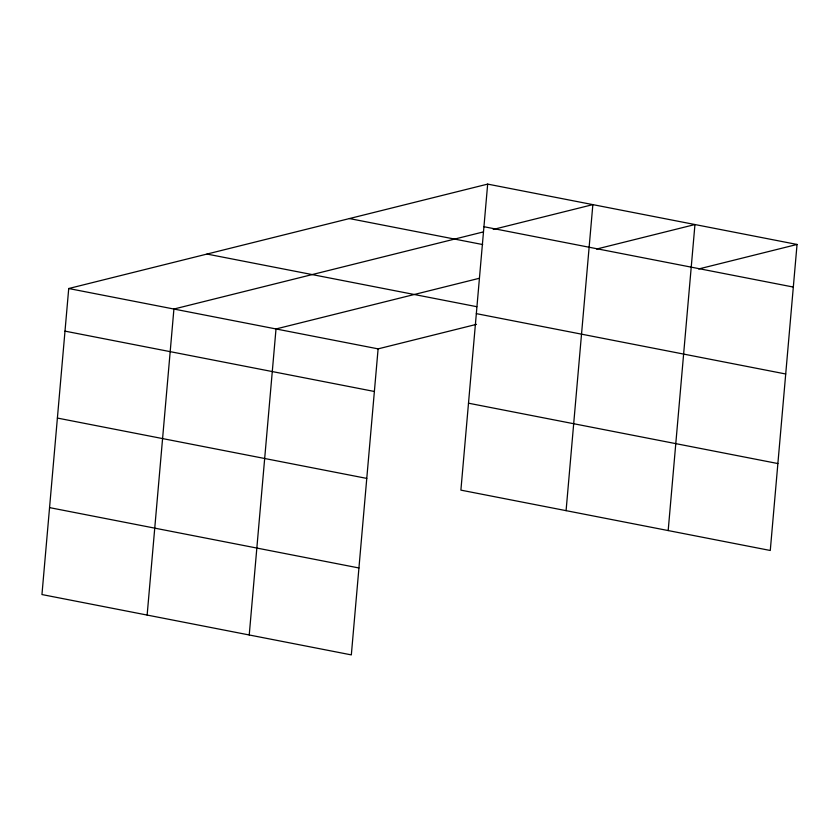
<?xml version="1.0" encoding="UTF-8"?>
<svg xmlns="http://www.w3.org/2000/svg" width="839" height="839" viewBox="0 0 839 839"><rect width="100%" height="100%" fill="white"/><g stroke="black" fill="none" stroke-linecap="round" stroke-linejoin="round"><path stroke-width="1.26" d="M487.669 184.108L460.894 490.133L770.275 550.478L797.05 244.453L487.669 184.108L68.725 288.522L41.95 594.547L351.331 654.892L378.106 348.867L476.5 324.347M147.14 615.071L173.914 309.035L483.254 231.942M249.235 634.976L276.01 328.951L479.237 278.307M566.084 510.647L592.858 204.622L493.217 229.456M668.18 530.563L694.954 224.537L596.56 249.057M698.656 268.973L797.05 244.453M483.946 226.719L793.327 287.064M349.423 218.56L482.687 244.558M206.981 254.06L476.793 306.696M476.342 313.639L785.713 373.995M68.725 288.522L378.106 348.867M468.508 403.202L777.879 463.548M64.991 331.132L374.372 391.477M57.388 418.063L366.769 478.408M49.553 507.616L358.935 567.972"/></g></svg>
